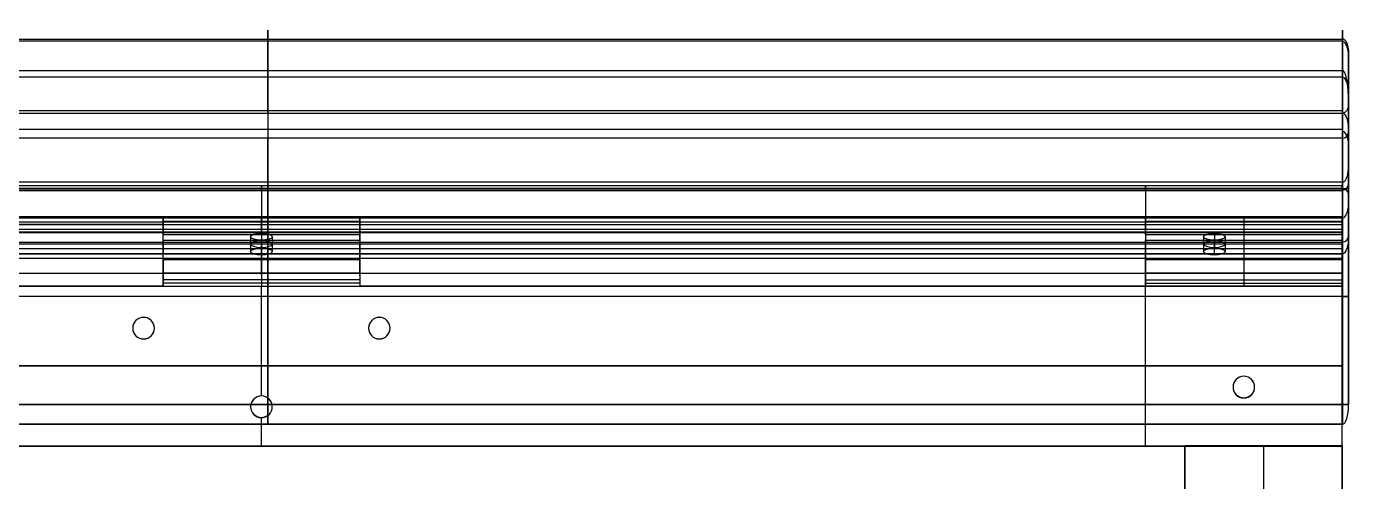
# Model space of a CAD drawing. Header units: millimetres. Extents: x -3602 to 1532, y 0 to 13678.
# Drawn here: x -3387.1 to -3050.6, y 13562.5 to 13678.3 of the extents above; entities that cross this region are included whole.
import ezdxf

# ---------------------------------------------------------------- set-up
doc = ezdxf.new("R2010")
doc.units = ezdxf.units.MM
doc.header["$MEASUREMENT"] = 0
doc.layers.add('Domyślny', color=7, linetype='Continuous', true_color=0x000000)

# ---------------------------------------------------------------- blocks, each defined once
blk = doc.blocks.new('deska 2 siedziska awki Soft 02.012 SN')
at = {"layer": 'Domyślny'}
for p, q in [((5, 0), (1795, 0)), ((900, 0, 14), (900, 0, -14)), ((0, -73.03), (0, -5)), ((900, -5, -19), (900, -60, -19)), ((900, -60, 19), (900, -5, 19)), ((5, -32.5, -19), (1795, -32.5, -19)), ((5, -32.5, 19), (1795, -32.5, 19)), ((0, -43.46, 14), (0, -43.46, -14)), ((0, -58.03, 14), (0, -81.92, -8.3)), ((5, -60, -19), (1795, -60, -19)), ((5, -60, 19), (5, -90, -9)), ((900, -90, -9), (900, -60, 19)), ((5, -75, 5), (1795, -75, 5))]:
    blk.add_line(p, q, dxfattribs=at)
for centre in [(5, -5, -14), (5, -5, 14), (5, -5)]:
    blk.add_arc(centre, 5, 90, 180, dxfattribs=at)
at = {"layer": 'Domyślny', "extrusion": (1, 3.90799e-15, 5.32907e-15)}
blk.add_arc((-5, 14, 5), 5, 0, 90, dxfattribs=at)
at = {"layer": 'Domyślny', "extrusion": (1, 0, 0)}
for centre, radius, start, end in [((-5, -14, 900), 5, 270, 0), ((-5, 14, 900), 5, 0, 90), ((-60, 31, 900), 50, 233.1301, 270)]:
    blk.add_arc(centre, radius, start, end, dxfattribs=at)
at = {"layer": 'Domyślny', "extrusion": (1, 9.59233e-15, -5.32907e-15)}
blk.add_arc((-5, -14, 5), 5, 270, 0, dxfattribs=at)
at = {"layer": 'Domyślny', "extrusion": (0, 1, 0)}
for centre, start, end in [((-5, -14, -5), 270, 360), ((-5, -14, -32.5), 270, 0), ((-5, 14, -32.5), 0, 90)]:
    blk.add_arc(centre, 5, start, end, dxfattribs=at)
at = {"layer": 'Domyślny', "extrusion": (-3.55271e-16, 1, 3.80829e-30)}
blk.add_arc((-5, 14, -5), 5, 0, 90, dxfattribs=at)
at = {"layer": 'Domyślny', "extrusion": (1, -3.01703e-15, -1.45143e-14)}
blk.add_arc((-60, 31), 45, 240.847, 270, dxfattribs=at)
at = {"layer": 'Domyślny', "extrusion": (-2.84217e-15, 1, -2.84217e-15)}
blk.add_arc((-5, -14, -60), 5, 270, 0, dxfattribs=at)
at = {"layer": 'Domyślny', "extrusion": (1, 6.91713e-15, 1.03597e-14)}
blk.add_arc((-60, 31, 5), 50, 233.1301, 270, dxfattribs=at)
at = {"layer": 'Domyślny', "extrusion": (0, 0.731055, 0.682318)}
blk.add_arc((-5, 49.83, -50.7), 5, 0, 90, dxfattribs=at)
at = {"layer": 'Domyślny'}
for points in [[(5, 0, 14), (5, 0), (5, 0, -14)], [(1795, 0, 14), (900, 0, 14), (5, 0, 14)], [(5, 0, -14), (900, 0, -14), (1795, 0, -14)], [(0, -60, -14), (0, -32.5, -14), (0, -5, -14)], [(0, -5, 14), (0, -31.51, 14), (0, -58.03, 14)], [(0, -5, -14), (0, -5), (0, -5, 14)], [(1795, -5, -19), (900, -5, -19), (5, -5, -19)], [(5, -5, -19), (5, -32.5, -19), (5, -60, -19)], [(5, -5, 19), (900, -5, 19), (1795, -5, 19)], [(5, -60, 19), (5, -32.5, 19), (5, -5, 19)], [(5, -60, 19), (900, -60, 19), (1795, -60, 19)], [(5, -90, -9), (5, -75, 5), (5, -60, 19)], [(1795, -90, -9), (900, -90, -9), (5, -90, -9)]]:
    blk.add_open_spline(points, degree=2, dxfattribs=at)
for points, knots in [([(5, -60, 19), (4.73, -60, 19), (4.46, -59.99, 18.98), (4.07, -59.97, 18.92), (3.95, -59.96, 18.89), (3.71, -59.93, 18.83), (3.59, -59.92, 18.8), (3.26, -59.88, 18.69), (3.05, -59.85, 18.61), (2.68, -59.78, 18.43), (2.51, -59.74, 18.34), (2.19, -59.66, 18.14), (2.04, -59.62, 18.03), (1.77, -59.54, 17.82), (1.65, -59.49, 17.71), (1.41, -59.4, 17.49), (1.31, -59.36, 17.37), (1.11, -59.27, 17.15), (1.02, -59.22, 17.03), (0.77, -59.08, 16.68), (0.63, -58.99, 16.44), (0.39, -58.8, 15.96), (0.3, -58.71, 15.72), (0.15, -58.51, 15.23), (0.09, -58.42, 14.98), (0.02, -58.22, 14.49), (0, -58.13, 14.25), (0, -58.03, 14)], [-3.141593, -3.141593, -3.141593, -3.141593, -3.043631, -3.043631, -2.99465, -2.99465, -2.945669, -2.945669, -2.847502, -2.847502, -2.749335, -2.749335, -2.651095, -2.651095, -2.552855, -2.552855, -2.454641, -2.454641, -2.356427, -2.356427, -2.160019, -2.160019, -1.963614, -1.963614, -1.7672, -1.7672, -1.570796, -1.570796, -1.570796, -1.570796]), ([(0, -81.92, -8.3), (0, -82.26, -8.34), (0.01, -82.6, -8.38), (0.06, -83.28, -8.46), (0.1, -83.62, -8.49), (0.21, -84.31, -8.56), (0.27, -84.65, -8.6), (0.44, -85.35, -8.66), (0.54, -85.69, -8.7), (0.73, -86.21, -8.74), (0.8, -86.39, -8.75), (0.95, -86.73, -8.78), (1.03, -86.91, -8.8), (1.2, -87.26, -8.82), (1.3, -87.43, -8.84), (1.51, -87.78, -8.86), (1.63, -87.95, -8.87), (1.82, -88.21, -8.89), (1.89, -88.3, -8.9), (2.03, -88.47, -8.91), (2.11, -88.56, -8.91), (2.27, -88.73, -8.93), (2.35, -88.82, -8.93), (2.54, -88.99, -8.94), (2.64, -89.07, -8.95), (2.85, -89.24, -8.96), (2.96, -89.33, -8.96), (3.16, -89.45, -8.97), (3.22, -89.49, -8.97), (3.37, -89.57, -8.98), (3.44, -89.61, -8.98), (3.61, -89.69, -8.98), (3.7, -89.73, -8.99), (3.89, -89.81, -8.99), (3.99, -89.84, -8.99), (4.17, -89.89, -8.99), (4.23, -89.91, -9), (4.36, -89.94, -9), (4.43, -89.95, -9), (4.58, -89.97, -9), (4.66, -89.98, -9), (4.83, -90, -9), (4.91, -90, -9), (5, -90, -9)], [-0.00001449, -0.00001449, -0.00001449, -0.00001449, 0.00128883, 0.00128883, 0.00259215, 0.00259215, 0.00389548, 0.00389548, 0.00519879, 0.00519879, 0.00585046, 0.00585046, 0.00650212, 0.00650212, 0.00715381, 0.00715381, 0.0078055, 0.0078055, 0.00813133, 0.00813133, 0.00845715, 0.00845715, 0.00878298, 0.00878298, 0.00910881, 0.00910881, 0.00943446, 0.00943446, 0.00959729, 0.00959729, 0.00976011, 0.00976011, 0.00992294, 0.00992294, 0.01008576, 0.01008576, 0.01016717, 0.01016717, 0.01024859, 0.01024859, 0.01033, 0.01033, 0.01041141, 0.01041141, 0.01041141, 0.01041141])]:
    blk.add_open_spline(points, degree=3, knots=knots, dxfattribs=at)

msp = doc.modelspace()

# ---------------------------------------------------------------- linework, layer by layer
at = {"layer": 'Domyślny'}
for p, q in [((-3562.27, 13637.21, 310.64), (-3102.27, 13637.21, 310.64)), ((-3327.27, 13637.86, 312.53), (-3327.27, 13621.79, 318.06)), ((-3327.27, 13636.56, 308.74), (-3327.27, 13637.86, 312.53)), ((-3327.27, 13636.56, 308.74), (-3327.27, 13620.48, 314.28)), ((-3102.27, 13637.21, 310.64), (-3052.27, 13637.21, 310.64)), ((-3102.27, 13629.82, 315.29), (-3562.27, 13629.82, 315.29)), ((-3352.27, 13625.41, 357.7), (-3352.27, 13629.96, 356.73)), ((-3352.27, 13629.88, 353.85), (-3302.27, 13629.88, 353.85)), ((-3327.27, 13629.88, 353.85), (-3327.27, 13625.74, 341.82)), ((-3302.27, 13629.96, 356.73), (-3302.27, 13625.41, 357.7)), ((-3102.27, 13625.41, 357.7), (-3102.27, 13629.96, 356.73)), ((-3052.27, 13629.82, 315.29), (-3102.27, 13629.82, 315.29)), ((-3052.27, 13625.41, 357.7), (-3052.27, 13629.96, 356.73)), ((-3352.27, 13627.92, 354.27), (-3602.27, 13627.92, 354.27)), ((-3102.27, 13628.52, 311.51), (-3562.27, 13628.52, 311.51)), ((-3102.27, 13626.69, 344.58), (-3562.27, 13626.69, 344.58)), ((-3352.27, 13627.35, 354.39), (-3352.27, 13628.48, 359.69)), ((-3352.27, 13617.26, 373.91), (-3352.27, 13627.09, 358.78)), ((-3327.27, 13628.76, 359.87), (-3327.27, 13618.94, 375)), ((-3302.27, 13627.35, 354.39), (-3302.27, 13628.48, 359.69)), ((-3302.27, 13627.92, 354.27), (-3052.27, 13627.92, 354.27)), ((-3302.27, 13617.26, 373.91), (-3302.27, 13627.09, 358.78)), ((-3052.27, 13628.52, 311.51), (-3102.27, 13628.52, 311.51)), ((-3102.27, 13628.48, 359.69), (-3102.27, 13627.35, 354.39)), ((-3102.27, 13627.09, 358.78), (-3102.27, 13617.26, 373.91)), ((-3052.27, 13626.69, 344.58), (-3102.27, 13626.69, 344.58)), ((-3077.27, 13628.76, 359.87), (-3077.27, 13618.94, 375)), ((-3052.27, 13628.48, 359.69), (-3052.27, 13627.35, 354.39)), ((-3302.27, 13625.97, 354.69), (-3352.27, 13625.97, 354.69)), ((-3302.27, 13623.85, 367.44), (-3352.27, 13623.85, 367.44)), ((-3352.27, 13623.85, 367.44), (-3352.27, 13620.5, 365.26)), ((-3330.02, 13624.84, 339.22), (-3330.02, 13621.06, 340.52)), ((-3327.27, 13625.94, 354.69), (-3327.27, 13621.95, 343.12)), ((-3327.27, 13625.74, 341.82), (-3327.27, 13621.95, 343.12)), ((-3327.27, 13625.41, 357.7), (-3327.27, 13615.59, 372.82)), ((-3327.27, 13620.16, 337.92), (-3327.27, 13623.95, 336.62)), ((-3327.27, 13623.95, 336.62), (-3327.27, 13619.31, 323.15)), ((-3324.52, 13624.84, 339.22), (-3324.52, 13621.06, 340.52)), ((-3302.27, 13620.5, 365.26), (-3302.27, 13623.85, 367.44)), ((-3052.27, 13623.85, 367.44), (-3102.27, 13623.85, 367.44)), ((-3102.27, 13620.5, 365.26), (-3102.27, 13623.85, 367.44)), ((-3087.52, 13624.84, 339.22), (-3087.52, 13621.06, 340.52)), ((-3084.77, 13625.74, 341.82), (-3084.77, 13621.95, 343.12)), ((-3084.77, 13620.16, 337.92), (-3084.77, 13623.95, 336.62)), ((-3082.02, 13624.84, 339.22), (-3082.02, 13621.06, 340.52)), ((-3077.27, 13625.41, 357.7), (-3077.27, 13615.59, 372.82)), ((-3052.27, 13619.41, 366.94), (-3052.27, 13624.94, 365.76)), ((-3102.27, 13622.91, 345.88), (-3562.27, 13622.91, 345.88)), ((-3302.27, 13620.5, 365.26), (-3352.27, 13620.5, 365.26)), ((-3327.27, 13620.16, 337.92), (-3327.27, 13615.52, 324.45)), ((-3052.27, 13622.91, 345.88), (-3102.27, 13622.91, 345.88)), ((-3052.27, 13620.5, 365.26), (-3102.27, 13620.5, 365.26)), ((-3052.27, 13622.76, 369.11), (-3052.27, 13621.59, 363.58)), ((-3352.27, 13612.28, 376.52), (-3352.27, 13618.86, 375.13)), ((-3302.27, 13618.86, 375.13), (-3302.27, 13612.28, 376.52)), ((-3102.27, 13612.28, 376.52), (-3102.27, 13618.86, 375.13)), ((-3052.27, 13612.28, 376.52), (-3052.27, 13618.86, 375.13)), ((-3352.27, 13614.93, 373.59), (-3352.27, 13615.83, 377.79)), ((-3302.27, 13613.89, 378.47), (-3352.27, 13613.89, 378.47)), ((-3302.27, 13613.06, 374.56), (-3352.27, 13613.06, 374.56)), ((-3302.27, 13614.93, 373.59), (-3302.27, 13615.83, 377.79)), ((-3102.27, 13615.83, 377.79), (-3102.27, 13614.93, 373.59)), ((-3102.27, 13613.89, 378.47), (-3052.27, 13613.89, 378.47)), ((-3102.27, 13613.06, 374.56), (-3052.27, 13613.06, 374.56)), ((-3052.27, 13615.83, 377.79), (-3052.27, 13614.93, 373.59)), ((-3352.27, 13612.28, 376.64), (-3602.27, 13612.28, 376.64)), ((-3352.27, 13612.3, 378.64), (-3302.27, 13612.3, 378.64)), ((-3352.27, 13612.27, 374.64), (-3302.27, 13612.27, 374.64)), ((-3327.27, 13584.35, 378.89), (-3327.27, 13612.3, 378.64)), ((-3327.27, 13584.32, 374.89), (-3327.27, 13612.27, 374.64)), ((-3302.27, 13612.28, 376.64), (-3052.27, 13612.28, 376.64)), ((-3357.27, 13604.31, 374.71), (-3357.27, 13604.35, 378.71)), ((-3357.27, 13604.31, 374.71), (-3357.27, 13604.35, 378.71)), ((-3297.27, 13604.31, 374.71), (-3297.27, 13604.35, 378.71)), ((-3297.27, 13604.31, 374.71), (-3297.27, 13604.35, 378.71)), ((-3360.02, 13601.56, 374.74), (-3360.02, 13601.6, 378.74)), ((-3354.52, 13601.56, 374.74), (-3354.52, 13601.6, 378.74)), ((-3300.02, 13601.56, 374.74), (-3300.02, 13601.6, 378.74)), ((-3294.52, 13601.56, 374.74), (-3294.52, 13601.6, 378.74)), ((-3052.27, 13601.75, 374.74), (-3052.27, 13582.12, 378.91)), ((-3357.27, 13598.85, 378.76), (-3357.27, 13598.81, 374.76)), ((-3297.27, 13598.85, 378.76), (-3297.27, 13598.81, 374.76)), ((-3052.27, 13591.95, 378.82), (-3602.27, 13591.95, 378.82)), ((-3052.27, 13591.92, 374.82), (-3602.27, 13591.92, 374.82)), ((-3052.27, 13591.95, 378.82), (-3102.27, 13591.95, 378.82)), ((-3052.27, 13591.92, 374.82), (-3102.27, 13591.92, 374.82)), ((-3052.27, 13592.36, 378.82), (-3052.27, 13591.51, 374.82)), ((-3080.02, 13586.57, 374.87), (-3080.02, 13586.6, 378.87)), ((-3077.27, 13589.32, 374.84), (-3077.27, 13589.35, 378.84)), ((-3074.52, 13586.57, 374.87), (-3074.52, 13586.6, 378.87)), ((-3327.27, 13584.32, 374.89), (-3327.27, 13584.35, 378.89)), ((-3077.27, 13583.85, 378.89), (-3077.27, 13583.82, 374.89)), ((-3330.02, 13581.57, 374.91), (-3330.02, 13581.6, 378.91)), ((-3324.52, 13581.57, 374.91), (-3324.52, 13581.6, 378.91)), ((-3327.27, 13578.85, 378.94), (-3327.27, 13578.82, 374.94)), ((-3327.27, 13571.6, 379), (-3327.27, 13578.85, 378.94)), ((-3327.27, 13571.57, 375), (-3327.27, 13578.82, 374.94)), ((-3052.27, 13571.58, 377), (-3602.27, 13571.58, 377)), ((-3327.27, 13571.57, 375), (-3327.27, 13571.6, 379)), ((-3052.27, 13571.58, 377), (-3102.27, 13571.58, 377)), ((-3092.27, 13571.6, 379), (-3092.27, 13222.82, 379)), ((-3092.27, 13571.58, 377), (-3092.27, 13222.82, 377)), ((-3092.27, 13222.82, 375), (-3092.27, 13571.57, 375)), ((-3072.27, 13571.6, 379), (-3072.27, 13222.82, 379)), ((-3072.27, 13571.57, 375), (-3072.27, 13222.82, 375)), ((-3052.27, 13222.82, 379), (-3052.27, 13571.6, 379)), ((-3052.27, 13571.58, 377), (-3052.27, 13222.82, 377)), ((-3052.27, 13222.82, 375), (-3052.27, 13571.57, 375))]:
    msp.add_line(p, q, dxfattribs=at)
at = {"layer": 'Domyślny', "extrusion": (1, 0, 0)}
for centre, radius, start, end in [((13622.05, 355.52, -3352.27), 8, 348, 33), ((13622.05, 355.52, -3327.27), 8, 348, 33), ((13622.05, 355.52, -3302.27), 8, 348, 33), ((13622.05, 355.52, -3077.27), 8, 348, 33), ((13622.05, 355.52, -3052.27), 8, 348, 33), ((13622.05, 355.52, -3352.27), 4, 348, 33), ((13622.05, 355.52, -3327.27), 4, 348, 33), ((13622.05, 355.52, -3302.27), 4, 348, 33), ((13622.05, 355.52, -3077.27), 4, 348, 33), ((13622.05, 355.52, -3052.27), 4, 348, 33), ((13623.09, 321.84, -3327.27), 4, 161, 251), ((13623.09, 321.84, -3327.27), 8, 161, 251), ((13623.09, 321.84, -3052.27), 4, 161, 251), ((13623.09, 321.84, -3052.27), 8, 161, 251), ((13612.23, 370.64, -3352.27), 8, 33, 89.5), ((13612.23, 370.64, -3327.27), 8, 33, 89.5), ((13612.23, 370.64, -3302.27), 8, 33, 89.5), ((13612.23, 370.64, -3077.27), 8, 33, 89.5), ((13612.23, 370.64, -3052.27), 8, 33, 89.5), ((13612.23, 370.64, -3352.27), 4, 33, 89.5), ((13612.23, 370.64, -3327.27), 4, 33, 89.5), ((13612.23, 370.64, -3302.27), 4, 33, 89.5), ((13612.23, 370.64, -3077.27), 4, 33, 89.5), ((13612.23, 370.64, -3052.27), 4, 33, 89.5)]:
    msp.add_arc(centre, radius, start, end, dxfattribs=at)
at = {"layer": 'Domyślny', "extrusion": (1, 2.24744e-12, 4.00895e-13)}
msp.add_arc((13622.05, 355.52, -3102.27), 8, 348, 33, dxfattribs=at)
at = {"layer": 'Domyślny', "extrusion": (9.68147e-31, 0.945519, -0.325568)}
msp.add_arc((3327.27, 4756.55, 12772.1), 2.75, 270, 90, dxfattribs=at)
at = {"layer": 'Domyślny', "extrusion": (0, 0.945519, -0.325568)}
for centre, start, end in [((3327.27, 4756.55, 12770.1), 270, 90), ((3327.27, 4756.55, 12770.1), 90, 270), ((3084.77, 4756.55, 12772.1), 270, 90), ((3084.77, 4756.55, 12770.1), 270, 90), ((3084.77, 4756.55, 12772.1), 90, 270), ((3084.77, 4756.55, 12770.1), 90, 270), ((3084.77, 4756.55, 12768.1), 270, 90), ((3084.77, 4756.55, 12768.1), 90, 270)]:
    msp.add_arc(centre, 2.75, start, end, dxfattribs=at)
at = {"layer": 'Domyślny', "extrusion": (-2.1873e-30, 0.945519, -0.325568)}
msp.add_arc((3327.27, 4756.55, 12772.1), 2.75, 90, 270, dxfattribs=at)
at = {"layer": 'Domyślny', "extrusion": (1, 3.58912e-12, 7.35371e-13)}
msp.add_arc((13622.05, 355.52, -3102.27), 4, 348, 33, dxfattribs=at)
at = {"layer": 'Domyślny', "extrusion": (-7.60175e-30, 0.945519, -0.325568)}
msp.add_arc((3327.27, 4756.55, 12768.1), 2.75, 270, 90, dxfattribs=at)
at = {"layer": 'Domyślny', "extrusion": (-9.3229e-31, 0.945519, -0.325568)}
msp.add_arc((3327.27, 4756.55, 12768.1), 2.75, 90, 270, dxfattribs=at)
at = {"layer": 'Domyślny', "extrusion": (1, -2.10838e-10, -1.0319e-10)}
msp.add_arc((13623.09, 321.84, -3102.27), 4, 161, 251, dxfattribs=at)
msp.add_arc((13623.09, 321.84, -3102.27), 4, 161, 251, dxfattribs=at)
at = {"layer": 'Domyślny', "extrusion": (1, -1.052e-10, -5.13096e-11)}
msp.add_arc((13623.09, 321.84, -3102.27), 8, 161, 251, dxfattribs=at)
msp.add_arc((13623.09, 321.84, -3102.27), 8, 161, 251, dxfattribs=at)
at = {"layer": 'Domyślny', "extrusion": (1, 1.16772e-12, 2.0931e-12)}
msp.add_arc((13612.23, 370.64, -3102.27), 8, 33, 89.5, dxfattribs=at)
at = {"layer": 'Domyślny', "extrusion": (1, -1.03902e-12, -1.58261e-12)}
msp.add_arc((13612.23, 370.64, -3102.27), 4, 33, 89.5, dxfattribs=at)
at = {"layer": 'Domyślny', "extrusion": (3.21743e-15, 0.008727, 0.999962)}
for centre, start, end in [((-3357.27, 13597.78, 497.42), 90, 270), ((-3357.27, 13597.78, 497.42), 270, 90), ((-3297.27, 13597.78, 497.42), 270, 90), ((-3327.27, 13577.78, 493.42), 270, 90)]:
    msp.add_arc(centre, 2.75, start, end, dxfattribs=at)
at = {"layer": 'Domyślny', "extrusion": (0, 0.008727, 0.999962)}
for centre, start, end in [((-3357.27, 13597.78, 495.42), 90, 270), ((-3357.27, 13597.78, 495.42), 270, 90), ((-3357.27, 13597.78, 493.42), 270, 90), ((-3297.27, 13597.78, 495.42), 90, 270), ((-3297.27, 13597.78, 495.42), 270, 90), ((-3077.27, 13582.78, 497.42), 90, 270), ((-3077.27, 13582.78, 495.42), 90, 270), ((-3077.27, 13582.78, 493.42), 90, 270), ((-3077.27, 13582.78, 495.42), 270, 90), ((-3077.27, 13582.78, 493.42), 270, 90), ((-3327.27, 13577.78, 495.42), 90, 270), ((-3327.27, 13577.78, 495.42), 270, 90)]:
    msp.add_arc(centre, 2.75, start, end, dxfattribs=at)
at = {"layer": 'Domyślny', "extrusion": (-7.89578e-29, 0.008727, 0.999962)}
msp.add_arc((-3357.27, 13597.78, 493.42), 2.75, 90, 270, dxfattribs=at)
at = {"layer": 'Domyślny', "extrusion": (-2.56452e-28, 0.008727, 0.999962)}
msp.add_arc((-3297.27, 13597.78, 497.42), 2.75, 90, 270, dxfattribs=at)
at = {"layer": 'Domyślny', "extrusion": (-7.88861e-29, 0.008727, 0.999962)}
msp.add_arc((-3297.27, 13597.78, 493.42), 2.75, 90, 270, dxfattribs=at)
at = {"layer": 'Domyślny', "extrusion": (-3.5427e-29, 0.008727, 0.999962)}
msp.add_arc((-3297.27, 13597.78, 493.42), 2.75, 270, 90, dxfattribs=at)
at = {"layer": 'Domyślny', "extrusion": (5.6478e-14, 0.008727, 0.999962)}
msp.add_arc((-3077.27, 13582.78, 497.42), 2.75, 270, 90, dxfattribs=at)
at = {"layer": 'Domyślny', "extrusion": (-1.44577e-28, 0.008727, 0.999962)}
msp.add_arc((-3327.27, 13577.78, 497.42), 2.75, 90, 270, dxfattribs=at)
at = {"layer": 'Domyślny', "extrusion": (-3.21743e-15, 0.008727, 0.999962)}
msp.add_arc((-3327.27, 13577.78, 493.42), 2.75, 90, 270, dxfattribs=at)
at = {"layer": 'Domyślny', "extrusion": (-3.84677e-28, 0.008727, 0.999962)}
msp.add_arc((-3327.27, 13577.78, 497.42), 2.75, 270, 90, dxfattribs=at)
at = {"layer": 'Domyślny'}
for points in [[(-3562.27, 13637.86, 312.53), (-3332.27, 13637.86, 312.53), (-3102.27, 13637.86, 312.53)], [(-3562.27, 13636.56, 308.74), (-3332.27, 13636.56, 308.74), (-3102.27, 13636.56, 308.74)], [(-3102.27, 13637.86, 312.53), (-3102.27, 13629.82, 315.29), (-3102.27, 13621.79, 318.06)], [(-3102.27, 13636.56, 308.74), (-3102.27, 13637.21, 310.64), (-3102.27, 13637.86, 312.53)], [(-3102.27, 13637.86, 312.53), (-3102.27, 13629.82, 315.29), (-3102.27, 13621.79, 318.06)], [(-3102.27, 13636.56, 308.74), (-3102.27, 13637.21, 310.64), (-3102.27, 13637.86, 312.53)], [(-3102.27, 13637.86, 312.53), (-3077.27, 13637.86, 312.53), (-3052.27, 13637.86, 312.53)], [(-3102.27, 13636.56, 308.74), (-3102.27, 13628.52, 311.51), (-3102.27, 13620.48, 314.28)], [(-3102.27, 13636.56, 308.74), (-3102.27, 13628.52, 311.51), (-3102.27, 13620.48, 314.28)], [(-3102.27, 13636.56, 308.74), (-3077.27, 13636.56, 308.74), (-3052.27, 13636.56, 308.74)], [(-3052.27, 13637.86, 312.53), (-3052.27, 13629.82, 315.29), (-3052.27, 13621.79, 318.06)], [(-3052.27, 13636.56, 308.74), (-3052.27, 13637.21, 310.64), (-3052.27, 13637.86, 312.53)], [(-3052.27, 13636.56, 308.74), (-3052.27, 13628.52, 311.51), (-3052.27, 13620.48, 314.28)], [(-3602.27, 13629.88, 353.85), (-3477.27, 13629.88, 353.85), (-3352.27, 13629.88, 353.85)], [(-3102.27, 13629.88, 353.85), (-3332.27, 13629.88, 353.85), (-3562.27, 13629.88, 353.85)], [(-3352.27, 13625.97, 354.69), (-3352.27, 13627.92, 354.27), (-3352.27, 13629.88, 353.85)], [(-3327.27, 13625.97, 354.69), (-3327.27, 13627.92, 354.27), (-3327.27, 13629.88, 353.85)], [(-3302.27, 13629.88, 353.85), (-3177.27, 13629.88, 353.85), (-3052.27, 13629.88, 353.85)], [(-3302.27, 13625.97, 354.69), (-3302.27, 13627.92, 354.27), (-3302.27, 13629.88, 353.85)], [(-3052.27, 13629.88, 353.85), (-3077.27, 13629.88, 353.85), (-3102.27, 13629.88, 353.85)], [(-3102.27, 13629.88, 353.85), (-3102.27, 13627.92, 354.27), (-3102.27, 13625.97, 354.69)], [(-3102.27, 13625.97, 354.69), (-3102.27, 13627.92, 354.27), (-3102.27, 13629.88, 353.85)], [(-3102.27, 13629.88, 353.85), (-3102.27, 13624.59, 338.5), (-3102.27, 13619.31, 323.15)], [(-3102.27, 13625.97, 354.69), (-3102.27, 13627.92, 354.27), (-3102.27, 13629.88, 353.85)], [(-3052.27, 13629.88, 353.85), (-3077.27, 13629.88, 353.85), (-3102.27, 13629.88, 353.85)], [(-3102.27, 13629.88, 353.85), (-3102.27, 13624.59, 338.5), (-3102.27, 13619.31, 323.15)], [(-3052.27, 13629.88, 353.85), (-3052.27, 13627.92, 354.27), (-3052.27, 13625.97, 354.69)], [(-3052.27, 13629.88, 353.85), (-3052.27, 13627.92, 354.27), (-3052.27, 13625.97, 354.69)], [(-3052.27, 13625.97, 354.69), (-3052.27, 13627.92, 354.27), (-3052.27, 13629.88, 353.85)], [(-3052.27, 13629.88, 353.85), (-3052.27, 13624.59, 338.5), (-3052.27, 13619.31, 323.15)], [(-3562.27, 13627.92, 354.27), (-3332.27, 13627.92, 354.27), (-3102.27, 13627.92, 354.27)], [(-3352.27, 13618.94, 375), (-3352.27, 13623.85, 367.44), (-3352.27, 13628.76, 359.87)], [(-3352.27, 13628.76, 359.87), (-3327.27, 13628.76, 359.87), (-3302.27, 13628.76, 359.87)], [(-3352.27, 13628.76, 359.87), (-3352.27, 13627.09, 358.78), (-3352.27, 13625.41, 357.7)], [(-3302.27, 13628.76, 359.87), (-3302.27, 13623.85, 367.44), (-3302.27, 13618.94, 375)], [(-3302.27, 13625.41, 357.7), (-3302.27, 13627.09, 358.78), (-3302.27, 13628.76, 359.87)], [(-3102.27, 13628.76, 359.87), (-3102.27, 13623.85, 367.44), (-3102.27, 13618.94, 375)], [(-3102.27, 13628.76, 359.87), (-3077.27, 13628.76, 359.87), (-3052.27, 13628.76, 359.87)], [(-3102.27, 13628.76, 359.87), (-3102.27, 13627.09, 358.78), (-3102.27, 13625.41, 357.7)], [(-3102.27, 13627.92, 354.27), (-3077.27, 13627.92, 354.27), (-3052.27, 13627.92, 354.27)], [(-3102.27, 13627.92, 354.27), (-3077.27, 13627.92, 354.27), (-3052.27, 13627.92, 354.27)], [(-3052.27, 13628.76, 359.87), (-3052.27, 13623.85, 367.44), (-3052.27, 13618.94, 375)], [(-3052.27, 13628.76, 359.87), (-3052.27, 13627.09, 358.78), (-3052.27, 13625.41, 357.7)], [(-3352.27, 13625.97, 354.69), (-3477.27, 13625.97, 354.69), (-3602.27, 13625.97, 354.69)], [(-3562.27, 13625.97, 354.69), (-3332.27, 13625.97, 354.69), (-3102.27, 13625.97, 354.69)], [(-3562.27, 13625.94, 354.69), (-3332.27, 13625.94, 354.69), (-3102.27, 13625.94, 354.69)], [(-3352.27, 13615.59, 372.82), (-3352.27, 13620.5, 365.26), (-3352.27, 13625.41, 357.7)], [(-3352.27, 13625.41, 357.7), (-3327.27, 13625.41, 357.7), (-3302.27, 13625.41, 357.7)], [(-3327.27, 13625.94, 354.69), (-3327.27, 13625.95, 354.69), (-3327.27, 13625.97, 354.69)], [(-3052.27, 13625.97, 354.69), (-3177.27, 13625.97, 354.69), (-3302.27, 13625.97, 354.69)], [(-3302.27, 13625.41, 357.7), (-3302.27, 13620.5, 365.26), (-3302.27, 13615.59, 372.82)], [(-3102.27, 13625.97, 354.69), (-3077.27, 13625.97, 354.69), (-3052.27, 13625.97, 354.69)], [(-3102.27, 13625.94, 354.69), (-3102.27, 13625.95, 354.69), (-3102.27, 13625.97, 354.69)], [(-3102.27, 13625.94, 354.69), (-3102.27, 13625.95, 354.69), (-3102.27, 13625.97, 354.69)], [(-3102.27, 13625.97, 354.69), (-3077.27, 13625.97, 354.69), (-3052.27, 13625.97, 354.69)], [(-3102.27, 13625.94, 354.69), (-3102.27, 13620.73, 339.57), (-3102.27, 13615.52, 324.45)], [(-3102.27, 13625.94, 354.69), (-3077.27, 13625.94, 354.69), (-3052.27, 13625.94, 354.69)], [(-3102.27, 13625.94, 354.69), (-3102.27, 13620.73, 339.57), (-3102.27, 13615.52, 324.45)], [(-3102.27, 13625.41, 357.7), (-3077.27, 13625.41, 357.7), (-3052.27, 13625.41, 357.7)], [(-3102.27, 13625.41, 357.7), (-3102.27, 13620.5, 365.26), (-3102.27, 13615.59, 372.82)], [(-3052.27, 13625.94, 354.69), (-3052.27, 13625.95, 354.69), (-3052.27, 13625.97, 354.69)], [(-3052.27, 13625.94, 354.69), (-3052.27, 13620.73, 339.57), (-3052.27, 13615.52, 324.45)], [(-3052.27, 13625.41, 357.7), (-3052.27, 13620.5, 365.26), (-3052.27, 13615.59, 372.82)], [(-3102.27, 13621.79, 318.06), (-3332.27, 13621.79, 318.06), (-3562.27, 13621.79, 318.06)], [(-3102.27, 13620.48, 314.28), (-3332.27, 13620.48, 314.28), (-3562.27, 13620.48, 314.28)], [(-3052.27, 13621.79, 318.06), (-3077.27, 13621.79, 318.06), (-3102.27, 13621.79, 318.06)], [(-3052.27, 13620.48, 314.28), (-3077.27, 13620.48, 314.28), (-3102.27, 13620.48, 314.28)], [(-3052.27, 13620.48, 314.28), (-3052.27, 13621.13, 316.17), (-3052.27, 13621.79, 318.06)], [(-3102.27, 13619.31, 323.15), (-3332.27, 13619.31, 323.15), (-3562.27, 13619.31, 323.15)], [(-3302.27, 13618.94, 375), (-3327.27, 13618.94, 375), (-3352.27, 13618.94, 375)], [(-3352.27, 13618.94, 375), (-3352.27, 13617.26, 373.91), (-3352.27, 13615.59, 372.82)], [(-3302.27, 13615.59, 372.82), (-3302.27, 13617.26, 373.91), (-3302.27, 13618.94, 375)], [(-3052.27, 13619.31, 323.15), (-3077.27, 13619.31, 323.15), (-3102.27, 13619.31, 323.15)], [(-3052.27, 13618.94, 375), (-3077.27, 13618.94, 375), (-3102.27, 13618.94, 375)], [(-3102.27, 13615.59, 372.82), (-3102.27, 13617.26, 373.91), (-3102.27, 13618.94, 375)], [(-3052.27, 13619.31, 323.15), (-3052.27, 13617.41, 323.8), (-3052.27, 13615.52, 324.45)], [(-3052.27, 13615.59, 372.82), (-3052.27, 13617.26, 373.91), (-3052.27, 13618.94, 375)], [(-3102.27, 13615.52, 324.45), (-3332.27, 13615.52, 324.45), (-3562.27, 13615.52, 324.45)], [(-3302.27, 13615.59, 372.82), (-3327.27, 13615.59, 372.82), (-3352.27, 13615.59, 372.82)], [(-3052.27, 13615.59, 372.82), (-3077.27, 13615.59, 372.82), (-3102.27, 13615.59, 372.82)], [(-3052.27, 13615.52, 324.45), (-3077.27, 13615.52, 324.45), (-3102.27, 13615.52, 324.45)], [(-3602.27, 13612.3, 378.64), (-3477.27, 13612.3, 378.64), (-3352.27, 13612.3, 378.64)], [(-3352.27, 13612.27, 374.64), (-3477.27, 13612.27, 374.64), (-3602.27, 13612.27, 374.64)], [(-3352.27, 13612.3, 378.64), (-3352.27, 13612.28, 376.64), (-3352.27, 13612.27, 374.64)], [(-3302.27, 13612.27, 374.64), (-3302.27, 13612.28, 376.64), (-3302.27, 13612.3, 378.64)], [(-3052.27, 13612.3, 378.64), (-3177.27, 13612.3, 378.64), (-3302.27, 13612.3, 378.64)], [(-3052.27, 13612.27, 374.64), (-3177.27, 13612.27, 374.64), (-3302.27, 13612.27, 374.64)], [(-3052.27, 13612.3, 378.64), (-3077.27, 13612.3, 378.64), (-3102.27, 13612.3, 378.64)], [(-3102.27, 13612.27, 374.64), (-3102.27, 13612.28, 376.64), (-3102.27, 13612.3, 378.64)], [(-3102.27, 13571.6, 379), (-3102.27, 13591.95, 378.82), (-3102.27, 13612.3, 378.64)], [(-3052.27, 13612.27, 374.64), (-3077.27, 13612.27, 374.64), (-3102.27, 13612.27, 374.64)], [(-3102.27, 13571.57, 375), (-3102.27, 13591.92, 374.82), (-3102.27, 13612.27, 374.64)], [(-3052.27, 13571.6, 379), (-3052.27, 13591.95, 378.82), (-3052.27, 13612.3, 378.64)], [(-3052.27, 13612.27, 374.64), (-3052.27, 13612.28, 376.64), (-3052.27, 13612.3, 378.64)], [(-3052.27, 13612.3, 378.64), (-3052.27, 13612.28, 376.64), (-3052.27, 13612.27, 374.64)], [(-3052.27, 13571.6, 379), (-3052.27, 13591.95, 378.82), (-3052.27, 13612.3, 378.64)], [(-3052.27, 13571.57, 375), (-3052.27, 13591.92, 374.82), (-3052.27, 13612.27, 374.64)], [(-3052.27, 13571.57, 375), (-3052.27, 13591.92, 374.82), (-3052.27, 13612.27, 374.64)], [(-3602.27, 13571.6, 379), (-3327.27, 13571.6, 379), (-3052.27, 13571.6, 379)], [(-3602.27, 13571.57, 375), (-3327.27, 13571.57, 375), (-3052.27, 13571.57, 375)], [(-3102.27, 13571.57, 375), (-3102.27, 13571.58, 377), (-3102.27, 13571.6, 379)], [(-3102.27, 13571.6, 379), (-3077.27, 13571.6, 379), (-3052.27, 13571.6, 379)], [(-3102.27, 13571.57, 375), (-3077.27, 13571.57, 375), (-3052.27, 13571.57, 375)], [(-3092.27, 13571.6, 379), (-3092.27, 13571.58, 377), (-3092.27, 13571.57, 375)], [(-3052.27, 13571.6, 379), (-3072.27, 13571.6, 379), (-3092.27, 13571.6, 379)], [(-3092.27, 13571.58, 377), (-3072.27, 13571.58, 377), (-3052.27, 13571.58, 377)], [(-3092.27, 13571.57, 375), (-3072.27, 13571.57, 375), (-3052.27, 13571.57, 375)], [(-3072.27, 13571.6, 379), (-3072.27, 13571.58, 377), (-3072.27, 13571.57, 375)], [(-3052.27, 13571.6, 379), (-3052.27, 13571.58, 377), (-3052.27, 13571.57, 375)], [(-3052.27, 13571.57, 375), (-3052.27, 13571.58, 377), (-3052.27, 13571.6, 379)], [(-3052.27, 13571.57, 375), (-3052.27, 13571.58, 377), (-3052.27, 13571.6, 379)]]:
    msp.add_open_spline(points, degree=2, dxfattribs=at)

# ---------------------------------------------------------------- block references
at = {"layer": 'Domyślny', "extrusion": (5.51257e-17, -0.943166, 0.332322), "xscale": 0.3055555555555554, "rotation": 180}
msp.add_blockref('deska 2 siedziska awki Soft 02.012 SN', (-3050.62, 4828.43, -12757.14), dxfattribs=at)
at = {"layer": 'Domyślny', "extrusion": (5.30054e-18, -6.63532e-15, -1), "xscale": -0.3055555555555553, "rotation": 179.9999999999997}
msp.add_blockref('deska 2 siedziska awki Soft 02.012 SN', (3050.62, 13577.12, -398.25), dxfattribs=at)
msp.add_blockref('deska 2 siedziska awki Soft 02.012 SN', (3050.62, 13577.12, -398.25), dxfattribs=at)

doc.saveas('drawing.dxf')
